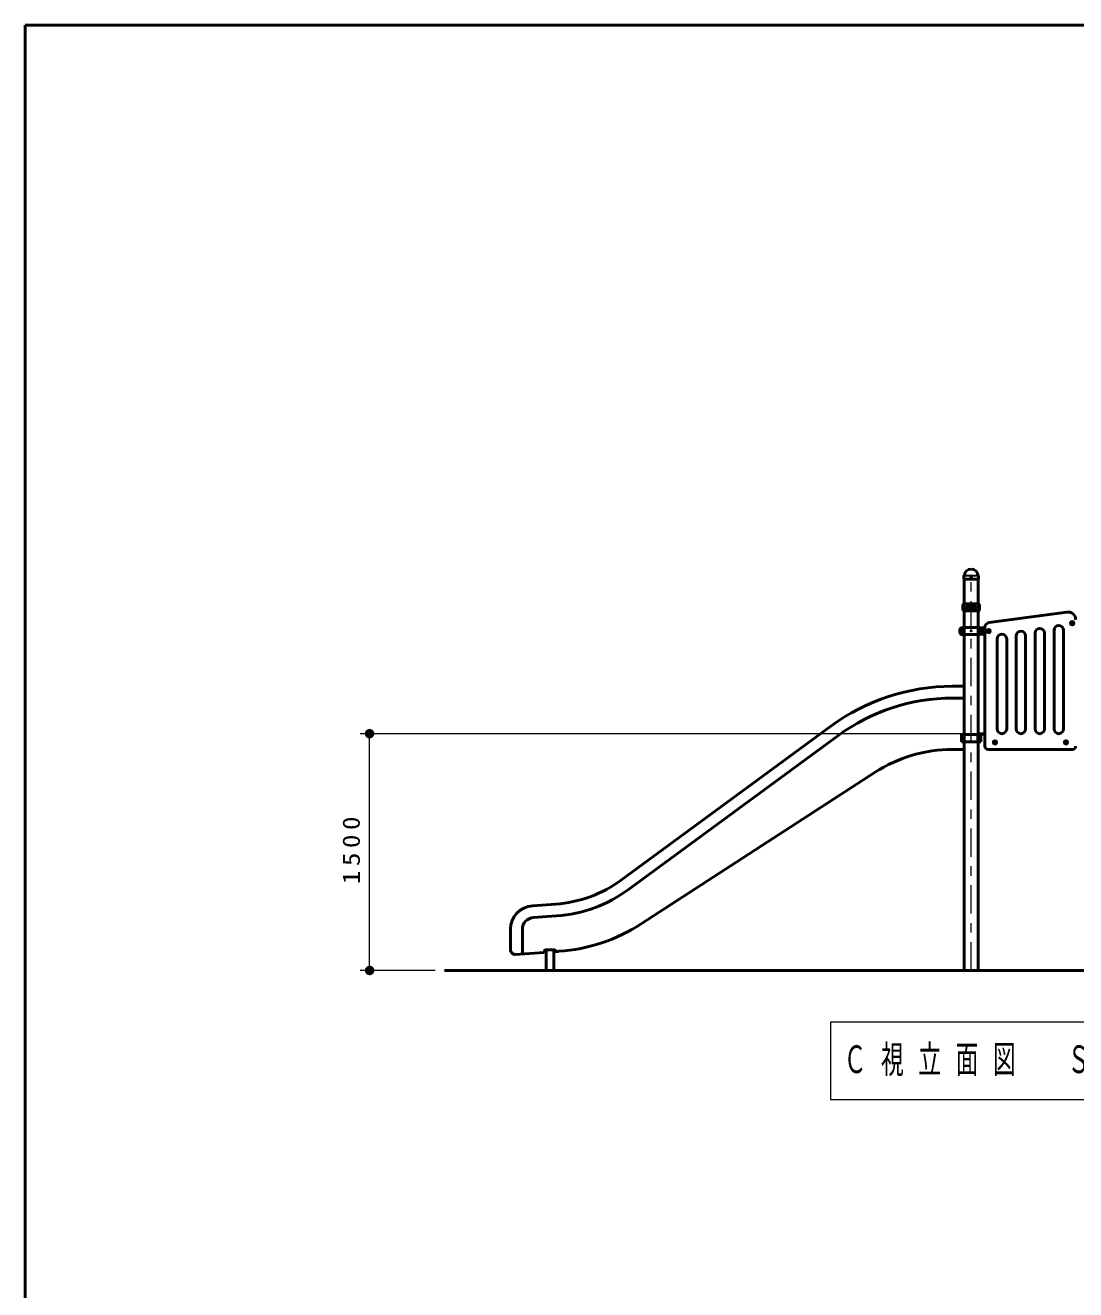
# Model space of a CAD drawing. Units: millimetres on the paper, scale 1:60. Extents: x -385 to 0, y -594 to 267.
# Drawn here: x -385 to -274.1, y -163.5 to -30 of the extents above; entities that cross this region are included whole.
import ezdxf

# ---------------------------------------------------------------- set-up
doc = ezdxf.new("R2010")
doc.units = ezdxf.units.MM
doc.linetypes.add('USER1', pattern=[4.5, 2.5, -2])
doc.linetypes.add('USER2', pattern=[6, 3, -1, 1, -1])
doc.layers.add('LY_1', color=140, linetype='Continuous', lineweight=50)
doc.styles.add('ＭＳ ゴシック', font='')
doc.styles.get('ＭＳ ゴシック').set_extended_font_data('MS Gothic')

# ---------------------------------------------------------------- blocks, each defined once
blk = doc.blocks.new('filled_dot')
at = {"color": 0, "linetype": 'Continuous', "lineweight": -2, "const_width": 1.25}
blk.add_lwpolyline([(-0.625, 0, 1), (0.625, 0, 1)], format="xyb", close=True, dxfattribs=at)

msp = doc.modelspace()

# ---------------------------------------------------------------- linework, layer by layer
at = {"layer": 'LY_1', "color": 7}
for p, q in [((-385, -30), (-385, -297)), ((0, -30), (-385, -30))]:
    msp.add_line(p, q, dxfattribs=at)
at = {"layer": 'LY_1'}
for p, q in [((-285.85, -88.09), (-285.831, -88.072)), ((-284.356, -88.09), (-284.374, -88.072)), ((-285.877, -88.469), (-285.87, -88.138)), ((-285.869, -88.477), (-285.877, -88.469)), ((-285.869, -88.477), (-284.337, -88.477)), ((-285.845, -129.794), (-285.845, -88.477)), ((-284.36, -129.794), (-284.36, -88.477)), ((-284.329, -88.469), (-284.337, -88.477)), ((-284.329, -88.469), (-284.336, -88.138)), ((-285.871, -91.086), (-285.161, -91.086)), ((-285.87, -91.836), (-285.161, -91.836)), ((-285.374, -91.306), (-285.407, -91.305)), ((-285.374, -91.615), (-285.407, -91.617)), ((-285.374, -91.461), (-285.374, -91.102)), ((-285.374, -91.461), (-285.374, -91.819)), ((-285.128, -91.119), (-285.128, -91.802)), ((-285.078, -91.119), (-285.078, -91.802)), ((-284.335, -91.086), (-285.045, -91.086)), ((-284.335, -91.836), (-285.045, -91.836)), ((-284.832, -91.461), (-284.832, -91.102)), ((-284.832, -91.306), (-284.799, -91.305)), ((-284.832, -91.461), (-284.832, -91.819)), ((-284.832, -91.615), (-284.799, -91.617)), ((-283.212, -93.071), (-275.007, -91.951)), ((-274.436, -93.05), (-274.503, -93.089)), ((-274.503, -93.089), (-274.503, -93.166)), ((-274.436, -93.204), (-274.503, -93.166)), ((-274.37, -93.089), (-274.436, -93.05)), ((-274.37, -93.166), (-274.436, -93.204)), ((-274.37, -93.089), (-274.37, -93.166)), ((-285.87, -93.586), (-286.133, -93.609)), ((-285.87, -94.336), (-286.133, -94.313)), ((-285.87, -93.586), (-284.336, -93.586)), ((-285.87, -94.336), (-284.336, -94.336)), ((-284.336, -93.586), (-283.811, -93.632)), ((-284.336, -94.336), (-283.811, -94.29)), ((-283.811, -93.632), (-283.645, -93.644)), ((-283.811, -94.29), (-283.645, -94.277)), ((-283.645, -106.127), (-283.645, -93.566)), ((-283.27, -93.884), (-283.336, -93.922)), ((-283.336, -93.922), (-283.336, -93.999)), ((-283.27, -94.038), (-283.336, -93.999)), ((-283.203, -93.922), (-283.27, -93.884)), ((-283.203, -93.999), (-283.27, -94.038)), ((-283.203, -93.922), (-283.203, -93.999)), ((-282.353, -94.785), (-282.353, -104.294)), ((-281.353, -104.294), (-281.353, -94.785)), ((-280.353, -94.479), (-280.353, -104.294)), ((-279.353, -104.294), (-279.353, -94.479)), ((-278.353, -94.173), (-278.353, -104.294)), ((-277.353, -104.294), (-277.353, -94.173)), ((-276.353, -93.868), (-276.353, -104.294)), ((-275.353, -104.294), (-275.353, -93.868)), ((-285.845, -99.794), (-287.086, -99.794)), ((-285.845, -101.044), (-287.086, -101.044)), ((-322.025, -120.233), (-299.909, -103.996)), ((-321.285, -121.24), (-299.169, -105.003)), ((-286.133, -104.894), (-286.133, -105.644)), ((-284.073, -104.894), (-286.133, -104.894)), ((-285.995, -104.894), (-285.995, -105.644)), ((-284.407, -104.894), (-284.407, -105.644)), ((-284.36, -104.794), (-283.645, -104.794)), ((-284.36, -104.832), (-283.645, -104.832)), ((-284.251, -104.894), (-284.251, -105.644)), ((-284.202, -104.894), (-284.202, -105.644)), ((-284.073, -104.894), (-284.073, -105.644)), ((-285.845, -106.461), (-287.086, -106.461)), ((-284.073, -105.644), (-286.133, -105.644)), ((-274.395, -106.461), (-283.311, -106.461)), ((-282.67, -105.672), (-282.603, -105.634)), ((-282.67, -105.672), (-282.67, -105.749)), ((-282.67, -105.749), (-282.603, -105.788)), ((-282.603, -105.634), (-282.536, -105.672)), ((-282.603, -105.788), (-282.536, -105.749)), ((-282.536, -105.672), (-282.536, -105.749)), ((-275.17, -105.672), (-275.103, -105.634)), ((-275.17, -105.672), (-275.17, -105.749)), ((-275.17, -105.749), (-275.103, -105.788)), ((-275.103, -105.634), (-275.036, -105.672)), ((-275.103, -105.788), (-275.036, -105.749)), ((-275.036, -105.672), (-275.036, -105.749)), ((-295.24, -108.87), (-319.95, -124.873)), ((-328.985, -122.786), (-331.427, -122.957)), ((-328.898, -124.033), (-331.34, -124.204)), ((-333.753, -125.45), (-333.753, -127.595)), ((-332.503, -125.45), (-332.503, -127.889)), ((-330.247, -127.886), (-333.218, -128.094)), ((-330.17, -127.711), (-330.17, -127.803)), ((-329.086, -127.627), (-330.086, -127.627)), ((-330.003, -127.627), (-330.003, -127.727)), ((-330.003, -127.627), (-330.003, -129.794)), ((-329.17, -127.627), (-329.17, -127.727)), ((-329.17, -127.627), (-329.17, -129.794)), ((-329.003, -127.711), (-329.003, -127.746)), ((-328.637, -127.774), (-328.949, -127.796)), ((-340.708, -129.794), (-225.005, -129.794))]:
    msp.add_line(p, q, dxfattribs=at)
at = {"layer": 'LY_1', "color": 7, "lineweight": 13}
for p, q in [((-285.817, -88.061), (-284.391, -88.061)), ((-285.847, -88.119), (-284.358, -88.119)), ((-285.907, -93.807), (-286.215, -93.807)), ((-286.215, -94.115), (-286.215, -93.807)), ((-285.907, -94.115), (-286.215, -94.115)), ((-284.299, -93.807), (-283.991, -93.807)), ((-284.299, -94.115), (-283.991, -94.115)), ((-283.991, -94.115), (-283.991, -93.807)), ((-286.103, -104.794), (-349.636, -104.794)), ((-348.636, -129.794), (-348.636, -104.794)), ((-341.708, -129.794), (-349.636, -129.794)), ((-299.96, -135.269), (-299.96, -143.402)), ((-249.16, -135.269), (-299.96, -135.269)), ((-299.96, -143.402), (-249.16, -143.402))]:
    msp.add_line(p, q, dxfattribs=at)
at = {"layer": 'LY_1', "color": 7, "linetype": 'USER2', "lineweight": 13}
msp.add_line((-285.103, -129.794), (-285.103, -88.057), dxfattribs=at)
at = {"layer": 'LY_1'}
for centre, radius in [((-285.103, -88.344), 0.05), ((-274.436, -93.127), 0.175), ((-283.27, -93.961), 0.175), ((-282.603, -105.711), 0.175), ((-275.103, -105.711), 0.175)]:
    msp.add_circle(centre, radius, dxfattribs=at)
at = {"layer": 'LY_1', "color": 7, "lineweight": 13}
for centre, radius in [((-274.436, -93.127), 0.2), ((-274.436, -93.127), 0.0917), ((-286.061, -93.961), 0.154), ((-286.061, -93.961), 0.0833), ((-285.103, -93.961), 0.0833), ((-284.145, -93.961), 0.154), ((-284.145, -93.961), 0.0833), ((-283.27, -93.961), 0.2), ((-283.27, -93.961), 0.0917), ((-282.603, -105.711), 0.2), ((-282.603, -105.711), 0.0917), ((-275.103, -105.711), 0.2), ((-275.103, -105.711), 0.0917)]:
    msp.add_circle(centre, radius, dxfattribs=at)
at = {"layer": 'LY_1', "color": 7, "linetype": 'USER1', "lineweight": 13}
for centre in [(-274.436, -93.127), (-283.27, -93.961), (-282.603, -105.711), (-275.103, -105.711)]:
    msp.add_circle(centre, 0.104, dxfattribs=at)
at = {"layer": 'LY_1'}
for centre, radius, start, end in [((-285.8, -88.14), 0.07, 135, 178.99605), ((-285.864, -88.039), 0.0467, 315, 353.3676), ((-285.103, -88.127), 0.72, 90, 173.3676), ((-285.103, -88.127), 0.72, 6.6324, 90), ((-284.341, -88.039), 0.0467, 186.6324, 225), ((-284.406, -88.14), 0.07, 1.00395, 45), ((-285.06, -91.461), 0.935, 159.19706, 200.80294), ((-285.871, -91.152), 0.0667, 90, 159.19706), ((-285.871, -91.769), 0.0667, 200.80294, 270), ((-285.413, -91.461), 0.156, 88, 272), ((-285.357, -91.102), 0.0167, 90, 180), ((-285.357, -91.819), 0.0167, 180, 270), ((-285.161, -91.119), 0.0333, 0, 90), ((-285.161, -91.802), 0.0333, 270, 0), ((-285.045, -91.119), 0.0333, 90, 180), ((-285.045, -91.802), 0.0333, 180, 270), ((-284.849, -91.102), 0.0167, 0, 90), ((-284.849, -91.819), 0.0167, 270, 0), ((-284.793, -91.461), 0.156, 268, 92), ((-284.335, -91.152), 0.0667, 20.80294, 90), ((-284.335, -91.769), 0.0667, 270, 339.19706), ((-285.146, -91.461), 0.935, 339.19706, 20.80294), ((-274.895, -92.777), 0.833, 0, 97.46846), ((-283.145, -93.566), 0.5, 97.46846, 180), ((-275.853, -93.868), 0.5, 0, 180), ((-285.478, -93.961), 0.833, 163.80375, 196.19625), ((-286.118, -93.775), 0.167, 95, 163.80375), ((-286.118, -94.147), 0.167, 196.19625, 265), ((-284.088, -93.775), 0.167, 16.19625, 85), ((-284.088, -94.147), 0.167, 275, 343.80375), ((-284.728, -93.961), 0.833, 343.80375, 16.19625), ((-281.853, -94.785), 0.5, 0, 180), ((-279.853, -94.479), 0.5, 0, 180), ((-277.853, -94.173), 0.5, 0, 180), ((-287.086, -121.461), 21.667, 90, 126.28527), ((-287.086, -121.461), 20.417, 90, 126.28527), ((-281.853, -104.294), 0.5, 180, 0), ((-279.853, -104.294), 0.5, 180, 0), ((-277.853, -104.294), 0.5, 180, 0), ((-275.853, -104.294), 0.5, 180, 0), ((-287.086, -121.461), 15, 90, 122.92827), ((-283.311, -106.127), 0.333, 180, 270), ((-274.395, -106.127), 0.333, 270, 0), ((-329.916, -109.485), 13.333, 274, 306.28527), ((-329.916, -109.485), 14.583, 274, 306.28527), ((-331.253, -125.45), 2.5, 94, 180), ((-331.253, -125.45), 1.25, 94, 180), ((-329.916, -109.485), 18.333, 274, 302.92827), ((-333.253, -127.595), 0.5, 180, 274), ((-332.67, -127.889), 0.167, 274, 0), ((-330.253, -127.803), 0.0833, 274, 0), ((-330.086, -127.711), 0.0833, 90, 180), ((-329.086, -127.711), 0.0833, 0, 90), ((-328.953, -127.746), 0.05, 180, 274)]:
    msp.add_arc(centre, radius, start, end, dxfattribs=at)
at = {"layer": 'LY_1', "color": 7, "lineweight": 13}
for centre, start, end in [((-288.041, -93.961), 355.87048, 4.12952), ((-282.165, -93.961), 175.87048, 184.12952)]:
    msp.add_arc(centre, 2.139, start, end, dxfattribs=at)

# ---------------------------------------------------------------- block references
at = {"layer": 'LY_1', "color": 7, "lineweight": 13, "xscale": 0.4, "yscale": 0.4}
for p, rotation in [((-348.636, -104.794), 270), ((-348.636, -129.794), 90)]:
    msp.add_blockref('filled_dot', p, dxfattribs=dict(at, rotation=rotation))

# ---------------------------------------------------------------- texts
at = {"layer": 'LY_1', "color": 7, "insert": (-349.636, -116.873), "char_height": 1.833, "attachment_point": 8, "rotation": 90, "style": 'ＭＳ ゴシック'}
msp.add_mtext('\\T1.33;\\W1.15;1500', dxfattribs=at)
at = {"layer": 'LY_1', "color": 7, "insert": (-298.56, -139.336), "char_height": 2.933, "attachment_point": 4, "style": 'ＭＳ ゴシック'}
msp.add_mtext('\\T1.64;\\W0.6;Ｃ視立面図\u3000Ｓ＝１／６０', dxfattribs=at)

doc.saveas('drawing.dxf')
